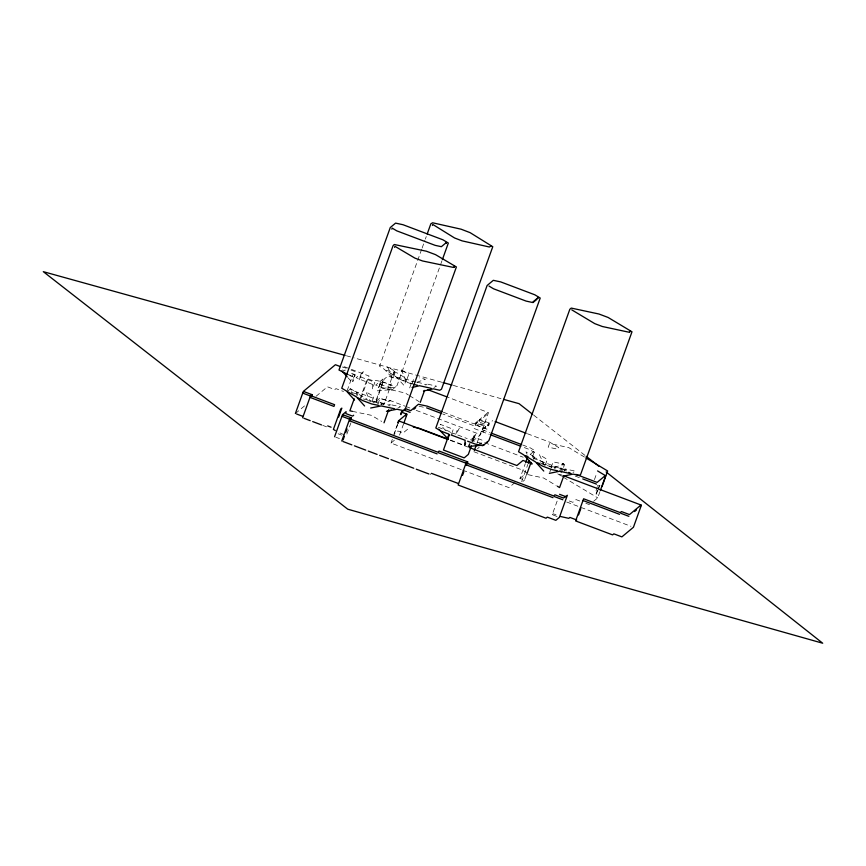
<?xml version="1.0" encoding="UTF-8"?>
<svg xmlns="http://www.w3.org/2000/svg" width="866" height="866" viewBox="0 0 866 866"><rect width="100%" height="100%" fill="white"/><g stroke="black" fill="none" stroke-linecap="round" stroke-linejoin="round"><path stroke-width="0.65" stroke-dasharray="4.33 3.25" d="M563.571 464.024L564.61 464.36L561.569 472.793M356.132 395.47L356.954 393.196L356.348 392.839M357.257 395.481L358.08 393.207L350.059 388.466L352.181 393.391M350.914 422.868L346.335 435.587L345.274 436.475M359.996 398.988L367.325 378.637L374.144 381.213L375.205 380.326L382.534 381.744L390.328 384.688L391.389 383.8L384.06 404.162L382.999 405.039L375.205 402.095L367.877 400.677M361.057 398.1L369.003 376.017L343.932 366.545L342.784 367.498M421.688 249.278L379.546 366.318L384.536 369.414L393.045 378.702L395.502 371.882L394.279 371.124L387.806 389.094L405.191 393.002L408.416 395.004M422.143 248.012L424.892 240.369M425.347 239.103L426.267 236.559M372.218 401.055L373.852 396.509L365.842 391.768L370.247 401.11M384.06 404.162L376.266 401.218L384.212 379.124L387.968 375.996L395.264 378.745L396.401 377.803L412.79 384.006M377.857 404.27L379.903 398.587L390.436 400.785L380.012 404.584M441.931 260.861L397.05 385.532L395.286 387.362L380.315 388.401M409.661 387.925L412.119 381.105L416.026 381.982M412.064 383.627L414.522 376.807M397.397 424.535L393.868 434.353L397.905 430.987L403.134 432.957L409.899 427.328M461.242 469.61L390.999 443.067L392.32 439.387M394.095 434.483L397.624 424.665M399.529 435.1L403.513 424.059M451.641 433.812L453.286 429.265L440.209 424.318L445.427 430.456M455.7 434.386L457.345 429.839L459.37 428.15L456.003 434.537M473.237 440.134L474.806 436.442L473.074 441.238M476.993 443.132L481.853 429.644L485.415 426.678L483.466 432.058L473.951 428.464L476.603 422.489L486.107 426.083L488.846 423.81L486.909 429.2L477.393 425.607L480.1 419.577L489.615 423.171L492.678 420.616M472.62 441.27L480.533 434.678L488.478 412.595L448.112 397.342M526.257 475.207L524.493 480.11L519.968 478.411L525.272 463.678M521.668 481.604L527.849 464.425M532.493 456.804L534.701 450.666L528.888 455.516M533.673 459.467L534.484 457.194L533.196 456.414M545.234 465.118L547.28 459.435L539.442 454.737L544.822 466.254M551.09 467.543L553.136 461.859L563.809 464.144L551.859 468.311M549.758 472.23L550.993 468.82M559.49 471.775L562.521 463.353L563.582 463.754L560.551 472.176M564.058 471.169L564.87 468.896L575.544 471.18L573 472.414M557.011 516.472L552.248 514.664L557.282 500.678M594.444 479.612L596.685 473.399M597.876 490.21C594.195 500.548 596.003 486.584 598.547 484.992L599.608 485.393L598.309 489.009M597.832 490.427C594.444 492.906 598.125 497.03 598.46 492.029M598.265 489.214L599.564 485.61L600.636 486.01M593.621 501.273L597.713 497.863L599.922 491.726M295.382 413.537L305.73 404.909M316.079 396.282L327.456 386.799L334.828 389.592L335.976 388.628L343.499 391.475M382.772 381.581L376.461 399.432L349.842 389.375L346.627 392.06L353.22 373.982L349.647 372.64M376.266 401.218L380.022 398.079L387.308 400.839L388.444 399.886L404.844 406.089M390.999 443.067L395.048 439.701M451.164 434.981L453.199 433.292L467.185 438.575M471.418 439.257L474.016 437.092L484.711 441.14M430.164 474.449L431.485 473.356M477.458 448.761L479.179 447.321M515.043 482.514L508.916 487.612L462.498 470.086M519.968 478.411L524.818 474.362M522.858 481.474L524.493 480.11M552.248 514.664L553.309 513.787L558.072 515.584M397.797 408.081L400.547 406.749L390.003 404.552M416.882 382.231L425.477 379.265L419.393 377.901M434.007 387.373L436.594 386.171L425.639 383.703M479.234 443.23L481.799 443.002M351.899 392.72L358.481 394.106L367.054 399.161M363.319 398.966L370.789 400.709L374.231 402.744M373.127 401.196L386.572 404.011L390.003 406.046M388.899 404.498L390.49 404.833M352.397 411.339L371.308 415.301L381.7 421.439M419.068 406.262L425.368 407.605M532.666 457.475L536.227 458.233L546.219 464.23M542.029 464.003L547.962 465.269L552.01 467.456M551.804 466.547L563.214 468.993L566.57 471.007M565.249 469.426L566.05 469.599M597.345 485.577L599.683 486.086M528.033 474.665L543.642 478.01L556.167 485.523M417.325 382.285L423.831 383.746L425.953 385.056M425.92 384.212L426.754 384.396M441.703 382.209L355.428 358.275M453.308 385.424L501.003 398.652M346.411 355.774L354.14 357.918M527.405 433.736L549.737 442.18L558.624 447.516L557.672 449.173L548.21 447.148L549.542 443.457L568.702 447.581L584.734 457.216M346.27 368.256L342.698 366.913L345.22 370.237M351.022 370.053L355.774 371.85L353.317 378.669L349.723 374.924M342.514 369.944L344.895 370.843M353.09 374.09L355.244 374.902L352.787 381.722L353.209 376.591L349.442 375.173M443.338 412.227L474.287 423.929L475.553 422.868L485.88 426.776L485.263 428.508L474.925 424.6L473.67 425.65L442.721 413.959M482.319 429.742L489.885 432.599M522.631 444.972L530.187 447.819L535.145 450.796L534.517 452.528L529.559 449.551L522.003 446.694M481.702 431.474L489.258 434.321M406.111 406.565L409.889 407.994M416.2 410.376L480.533 434.678M533.391 458.309L567.133 471.061M540.265 462.877L555.268 468.538M575.262 476.094L580.263 477.989M484.722 442.699L523.183 457.226M438.348 427.306L450.233 431.798M481.669 443.673L469.675 439.517M449.93 432.058L450.71 432.35M559.523 474.222L562.045 475.174M450.504 440.101L462.953 444.799M450.385 440.415L467.943 447.051M473.897 451.727L522.003 469.892L526.755 472.749M579.733 500.981L576.052 499.595L572.794 502.312L567.76 500.418M585.849 503.298L589.519 504.683M566.689 502.02L630.924 526.29M322.791 425.401L326.579 426.83M343.954 434.689L337.264 431.733M338.141 433.779L341.713 435.122M335.791 437.2L339.44 438.575M411.22 383.844L402.181 380.369L397.299 377.338L408.254 379.795L412.151 381.96M533.835 456.555L526.008 451.857L527.08 454.163M557.769 473.864L562.326 476.603M563.474 477.285L597.713 497.863M409.499 395.675L419.198 401.705M533.748 415.193L585.167 455.527M348.11 377.868L350.762 380.802M372.618 384.504L372.38 389.126L374.837 382.307L358.145 375.996L356.11 377.684L372.618 384.504M361.371 373.311L358.914 380.131L363.406 371.611L361.371 373.311M380.964 380.715L378.507 387.535L382.999 379.016L380.964 380.715M380.217 383.714L377.37 390.858L392.72 389.494L395.47 386.842L382.382 381.906L380.217 383.714M394.939 371.265L392.482 378.085L387.513 366.664L394.939 371.265M395.654 376.309L404.151 385.597L406.609 378.778L397.148 372.9L386.182 370.431L395.654 376.309M401.326 369.771L406.284 381.192L408.741 374.372L401.326 369.771M476.127 422.392L475.51 424.124L478.368 421.742L488.695 425.639L489.322 423.907L478.985 420.01L476.127 422.392M479.634 419.469L479.017 421.201L487.385 414.229L488.013 412.497L479.634 419.469M473.821 436.063L471.364 442.883L475.845 434.375L473.821 436.063M377.738 383.4L375.703 385.089L384.32 388.347L391.757 389.949L392.904 388.986L377.738 383.4"/><path stroke-width="1.3" d="M448.252 439.17L448.675 434.05L441.249 431.236L435.815 427.977L487.114 285.499L493.317 280.324L500.743 281.915L534.777 294.776L540.211 298.045L488.911 440.523L486.909 442.548M295.382 413.537L303.327 391.443L335.413 364.716L340.327 366.578M302.624 417.78L310.569 395.697L311.825 394.658M311.663 396.487L312.29 394.755L303.793 391.551L303.176 393.272L310.45 396.033M391.822 229.133L392.19 228.115L396.725 230.832L435.154 245.349L441.368 246.691L446.434 242.469L446.066 243.487M394.582 247.34L394.95 246.323L414.901 258.111L422.521 260.958L453.459 267.432L454.488 266.392L454.13 267.41M338.628 417.033L341.832 408.124L340.728 409.055L333.399 429.406L335.326 430.575M334.579 436.735L342.535 414.652L346.086 411.696L345.87 413.58L352.603 416.124L353.664 415.236M354.194 398.836L349.875 410.809L352.397 411.339M341.756 441.043L349.702 418.96L351.022 417.867M343.077 439.95L344.397 436.269M345.729 432.589L347.05 428.908M427.176 234.015L430.846 223.839L432.589 222.779L461.102 229.198L470.141 232.673L492.776 246.723L441.487 389.202L439.744 390.263L433.346 388.823L423.474 391.031M432.405 225.452L432.773 224.435L454.563 237.966L462.119 240.878L489.398 247.005L490.849 246.128M442.385 259.594L448.339 243.054L442.905 239.795L402.993 224.716L395.567 223.125L390.285 227.531L338.985 370.009L348.186 374.697M384.017 422.803L388.758 409.629M400.72 413.894L401.348 412.162L405.505 408.698L410.733 410.668L418.43 404.26L427.241 406.154L442.104 411.761M397.851 422.608L398.479 420.887L406.565 414.143L405.948 415.875M400.936 414.717L401.813 412.27L407.042 414.24L403.946 422.835M398.068 423.442L398.955 420.984L447.874 439.463M420.281 402.376L424.589 390.393M449.064 434.451L443.457 450.028L464.198 457.865L468.333 454.412L471.353 446.022M449.01 435.208L447.776 438.618L438.781 429.244M465.551 443.121L464.728 445.395L465.15 440.274L451.164 434.981M469.783 443.803L468.517 446.455L483.867 445.081L487.093 442.039M462.552 475.326L463.884 471.645M466.092 465.518L467.413 461.838L466.092 462.931L458.146 485.014L546.024 518.225L547.344 517.121L555.842 520.325L559.393 517.37L567.349 495.287L563.452 498.037L554.954 494.832L553.634 495.937L466.558 463.039L465.94 464.761L553.017 497.658M467.261 463.667L467.878 461.935L439.094 451.056L437.774 452.16L350.167 419.068L349.55 420.789L437.157 453.892M474.341 450.493L476.105 445.589M537.927 298.478L538.295 297.46L532.319 302.44L526.117 301.097L493.566 288.8L489.03 286.083M525.705 462.455L527.037 458.774M528.292 463.202L529.18 460.744M526.723 474.395L531.042 462.412M563.896 475.586L559.577 487.569L557.303 486.205M629.723 332.23L630.091 331.213L628.922 332.208L602.379 326.514L594.769 323.646L571.755 309.844M578.553 514.902L580.837 508.537M600.365 490.502L605.659 475.78L597.572 470.92M602.022 486.584L607.651 470.974L585.881 457.897M640.299 506.783L640.927 505.062L629.485 514.588L621.442 511.557L620.197 512.596L583.619 498.784L575.609 520.921L612.587 534.885L613.842 533.846L621.875 536.888L633.447 527.242L641.392 505.159L563.301 475.65M532.947 302.624L536.931 299.3M413.84 409.293L415.702 407.745M484.051 444.572L482.708 445.687L475.282 444.096L467.64 441.205M605.237 475.64L597.129 482.394L575.89 474.362M634.583 511.557L636.488 509.966M387.557 411.372L391.389 410.138M412.086 387.503L419.534 385.716L431.257 388.347M549.347 473.366L559.642 471.245L571.051 473.691L568.81 472.349M562.792 476.246L573.086 474.124L579.311 475.456L580.696 474.276L631.996 331.797L608.094 317.454L598.991 314.022L571.235 308.08L569.839 309.27L518.55 451.749L523.822 454.91L532.027 464.014M370.67 408.016L381.148 405.938L394.582 408.752M386.452 411.318L396.92 409.239L403.859 410.69L405.104 409.445L456.393 266.966L435.522 254.636L426.408 251.227L394.268 244.504L393.045 245.749L341.745 388.228L346.422 390.999L354.497 400.016M378.81 405.45L371.72 403.967L362.616 400.557L358.059 397.862M413.299 427.046L419.404 428.356L448.014 439.159M527.924 456.458L525.554 455.949L535.556 461.946L543.761 471.05M539.659 463.494L537.288 462.985L542.452 466.081L551.545 469.513L557.607 470.812M560.454 516.482L568.789 518.344L569.904 517.413L576.724 519.99M413.71 384.407L417.444 385.251M442.991 382.566L452.02 385.067M345.133 355.417L43.3 271.664L347.775 509.208L822.7 643.222L606.124 471.959M503.579 399.367L519.048 403.664L532.698 414.37M427.934 389.722L446.856 396.866M495.157 421.558L526.171 433.271M426.624 407.875L441.476 413.493M491.141 433.076L521.364 444.496M490.513 434.797L520.747 446.217M404.887 410.419L410.116 412.4M582.764 478.93L596.512 484.126M531.811 463.754L522.988 460.431L516.861 465.529L469.199 447.527M620.825 513.289L628.857 516.32M583.002 500.505L619.569 514.328M559.577 494.313L566.321 496.857M438.477 452.788L466.005 463.191M554.337 496.564L562.824 499.769M296.594 413.991L302.656 416.286M327.684 425.91L331.093 427.198M303.879 418.256L310.18 420.638M312.702 421.59L321.535 424.925M431.485 473.356L458.244 483.455M343.012 441.519L351.856 444.864M354.389 445.817L365.755 450.114M368.277 451.067L377.121 454.412M379.644 455.364L388.488 458.699M391.01 459.662L413.753 468.246M416.275 469.199L428.908 473.973M347.948 391.897L356.532 396.964L364.597 405.981M586.206 456.339L598.785 466.211M341.908 371.005L347.223 376.883M311.035 395.794L310.418 397.526L333.962 406.425L334.59 404.693L311.035 395.794M343.001 414.76L342.373 416.481L350.871 419.696L351.488 417.964L343.001 414.76"/></g></svg>
